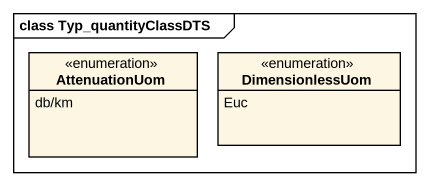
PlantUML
@startuml
mainframe class Typ_quantityClassDTS
hide circle
hide empty members
enum AttenuationUom {
  db/km
}
enum DimensionlessUom {
  Euc
}
@enduml
